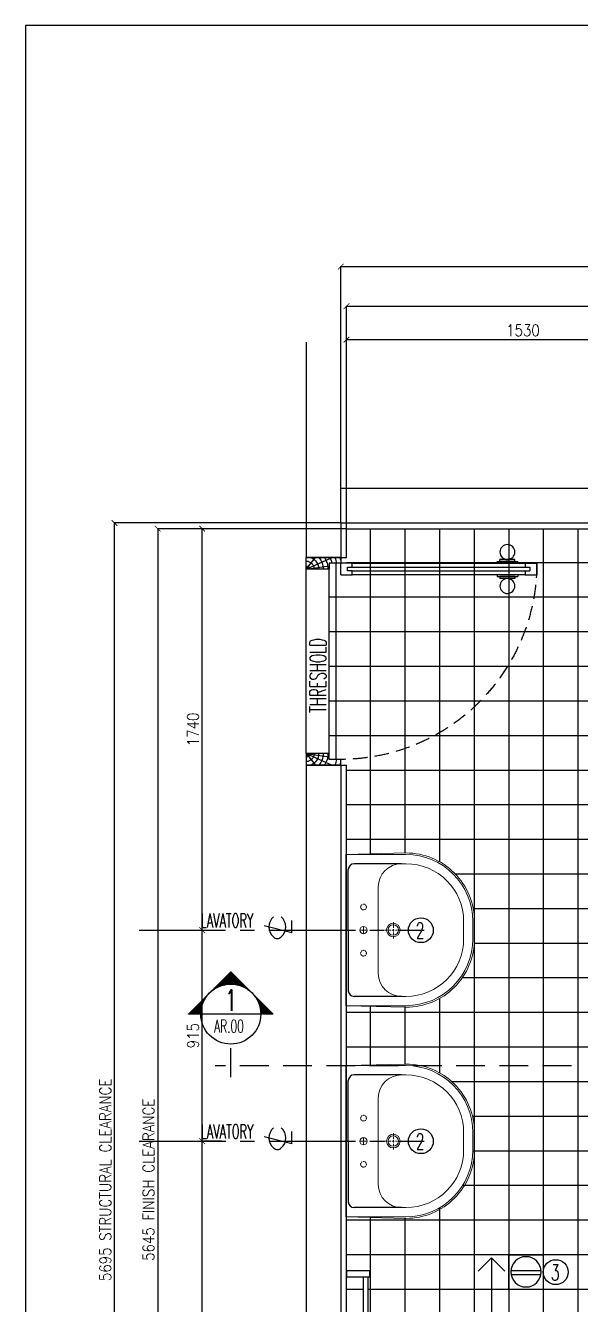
# Model space of a CAD drawing. Extents: x -139655 to -110778, y 166361 to 186286.
# Drawn here: x -139655 to -137250, y 180743 to 186286 of the extents above; entities that cross this region are included whole.
import ezdxf
from ezdxf.enums import TextEntityAlignment as Align

# ---------------------------------------------------------------- set-up
doc = ezdxf.new("R2010")
doc.units = 0
doc.header["$LTSCALE"] = 500
doc.header["$MEASUREMENT"] = 0
for name, pattern in [('CENTER2', [1.125, 0.75, -0.125, 0.125, -0.125]), ('DASHED', [0.75, 0.5, -0.25]), ('HIDDEN', [0.375, 0.25, -0.125])]:
    doc.linetypes.add(name, pattern=pattern)
doc.layers.get('0').update_dxf_attribs({"linetype": 'CONTINUOUS'})
doc.layers.get('DEFPOINTS').update_dxf_attribs({"linetype": 'CONTINUOUS'})
for name, color, linetype in [('A-TILES', 11, 'CONTINUOUS'), ('ARCDIMR', 4, 'CONTINUOUS'), ('AXIS', 11, 'CENTER2'), ('DIM-NEW', 4, 'CONTINUOUS'), ('Dimout', 4, 'CONTINUOUS'), ('DOOR', 2, 'CONTINUOUS'), ('DW', 7, 'CONTINUOUS'), ('ELE', 3, 'CONTINUOUS'), ('ELEV-MARK', 6, 'CONTINUOUS'), ('FIX', 2, 'CONTINUOUS'), ('Plaster', 7, 'CONTINUOUS'), ('Tile', 5, 'CONTINUOUS'), ('TITLE', 1, 'CONTINUOUS'), ('TXT', 2, 'CONTINUOUS'), ('WALL', 6, 'CONTINUOUS'), ('WallPartition', 2, 'CONTINUOUS')]:
    doc.layers.add(name, color=color, linetype=linetype)
doc.styles.add('DIM', font='simplex.shx', dxfattribs={"width": 0.85})
doc.styles.add('ROMANS', font='romans.shx', dxfattribs={"width": 0.6})
doc.dimstyles.new('DIM1-25', dxfattribs={"dimscale": 25, "dimtxt": 2, "dimasz": 1, "dimexe": 0.03, "dimexo": 0.03, "dimgap": 0.6, "dimtad": 1, "dimdec": 0, "dimdsep": 46, "dimtxsty": 'DIM', "dimblk1": 'ARCHTICK', "dimblk2": 'ARCHTICK', "dimsah": 1, "dimcen": 0.09, "dimdle": 0.03, "dimclrd": 256, "dimclrt": 2, "dimadec": 0, "dimazin": 0, "dimtfac": 1, "dimtdec": 0, "dimtix": 1, "dimtmove": 1, "dimatfit": 3, "dimldrblk": 'ARCHTICK', "dimfxl": 0, "dimtvp": 2, "dimtolj": 1, "dimtzin": 0, "dimarcsym": 0})

# ---------------------------------------------------------------- blocks, each defined once
blk = doc.blocks.new('A0-BOX')
at = {"layer": 'TITLE'}
for p, q in [((0, 79.7), (0, 0)), ((113.3, 79.7), (0, 79.7))]:
    blk.add_line(p, q, dxfattribs=at)
blk = doc.blocks.new('A$C6F351844')
for p, q in [((0, 0.1016), (0.0254, 0.1016)), ((0, 0), (0, 0.1016)), ((0.0254, 0.1016), (0.0254, 0)), ((0.5842, 0.0921), (0.0254, 0.0921)), ((0.5842, 0.073), (0.0254, 0.073)), ((0.5842, 0), (0.5842, 0.1016)), ((0.5842, 0.1016), (0.6096, 0.1016)), ((0.6096, 0.1016), (0.6096, 0)), ((0.0254, 0), (0, 0)), ((0.6096, 0), (0.5842, 0))]:
    blk.add_line(p, q)
blk = doc.blocks.new('_ARCHTICK')
at = {"color": 0, "linetype": 'ByBlock', "const_width": 0.15}
blk.add_lwpolyline([(-0.5, -0.5), (0.5, 0.5)], dxfattribs=at)
blk = doc.blocks.new('*D43')
at = {"layer": 'DEFPOINTS', "color": 0}
for p in [(-138263.8, 184105.5), (-139081.9, 178460.5), (-138263.8, 178460.5)]:
    blk.add_point(p, dxfattribs=at)
at = {"layer": 'Dimout', "color": 0, "lineweight": -2}
for p, q in [((-138264.5, 184105.5), (-139082.7, 184105.5)), ((-138264.5, 178460.5), (-139082.7, 178460.5))]:
    blk.add_line(p, q, dxfattribs=at)
at = {"layer": 'Dimout', "lineweight": -2}
blk.add_line((-139081.9, 184106.3), (-139081.9, 178459.8), dxfattribs=at)
at = {"layer": 'Dimout', "lineweight": -2, "xscale": 25, "yscale": 25, "zscale": 25}
for p, rotation in [((-139081.9, 184105.5), 90), ((-139081.9, 178460.5), 270)]:
    blk.add_blockref('_ARCHTICK', p, dxfattribs=dict(at, rotation=rotation))
at = {"layer": 'Dimout', "color": 2, "insert": (-139121.9, 181283), "char_height": 50, "attachment_point": 5, "rotation": 90, "style": 'DIM'}
blk.add_mtext('\\A1;5645 FINISH CLEARANCE', dxfattribs=at)
blk = doc.blocks.new('*D42')
at = {"layer": 'DEFPOINTS', "color": 0}
for p in [(-139269.2, 184130.5), (-138288.8, 184130.5), (-138288.8, 178435.5)]:
    blk.add_point(p, dxfattribs=at)
at = {"layer": 'Dimout', "color": 0, "lineweight": -2}
for p, q in [((-138289.5, 184130.5), (-139269.9, 184130.5)), ((-138289.5, 178435.5), (-139269.9, 178435.5))]:
    blk.add_line(p, q, dxfattribs=at)
at = {"layer": 'Dimout', "lineweight": -2}
blk.add_line((-139269.2, 178434.8), (-139269.2, 184131.3), dxfattribs=at)
at = {"layer": 'Dimout', "lineweight": -2, "xscale": 25, "yscale": 25, "zscale": 25}
for p, rotation in [((-139269.2, 184130.5), 90), ((-139269.2, 178435.5), 270)]:
    blk.add_blockref('_ARCHTICK', p, dxfattribs=dict(at, rotation=rotation))
at = {"layer": 'Dimout', "color": 2, "insert": (-139309.2, 181283), "char_height": 50, "attachment_point": 5, "rotation": 90, "style": 'DIM'}
blk.add_mtext('\\A1;5695 STRUCTURAL CLEARANCE', dxfattribs=at)
blk = doc.blocks.new('*D40')
at = {"layer": 'DEFPOINTS', "color": 0}
for p in [(-138889.2, 181450.5), (-138804.2, 181450.5), (-138263.8, 178460.5)]:
    blk.add_point(p, dxfattribs=at)
at = {"layer": 'Dimout', "color": 0, "lineweight": -2}
for p, q in [((-138804.9, 181450.5), (-138889.9, 181450.5)), ((-138264.5, 178460.5), (-138889.9, 178460.5))]:
    blk.add_line(p, q, dxfattribs=at)
at = {"layer": 'Dimout', "lineweight": -2}
blk.add_line((-138889.2, 178459.8), (-138889.2, 181451.3), dxfattribs=at)
at = {"layer": 'Dimout', "lineweight": -2, "xscale": 25, "yscale": 25, "zscale": 25}
for p, rotation in [((-138889.2, 181450.5), 90), ((-138889.2, 178460.5), 270)]:
    blk.add_blockref('_ARCHTICK', p, dxfattribs=dict(at, rotation=rotation))
at = {"layer": 'Dimout', "color": 2, "insert": (-138929.2, 179955.5), "char_height": 50, "attachment_point": 5, "rotation": 90, "style": 'DIM'}
blk.add_mtext('\\A1;2990', dxfattribs=at)
blk = doc.blocks.new('*D114')
at = {"layer": 'DEFPOINTS', "color": 0}
for p in [(-138889.2, 184105.5), (-138263.8, 184105.5), (-138953.8, 182365.1)]:
    blk.add_point(p, dxfattribs=at)
at = {"layer": 'Dimout', "color": 0, "lineweight": -2}
for p, q in [((-138264.5, 184105.5), (-138889.9, 184105.5)), ((-138953.1, 182365.1), (-138888.4, 182365.1))]:
    blk.add_line(p, q, dxfattribs=at)
at = {"layer": 'Dimout', "lineweight": -2}
blk.add_line((-138889.2, 182364.3), (-138889.2, 184106.3), dxfattribs=at)
at = {"layer": 'Dimout', "lineweight": -2, "xscale": 25, "yscale": 25, "zscale": 25}
for p, rotation in [((-138889.2, 184105.5), 90), ((-138889.2, 182365.1), 270)]:
    blk.add_blockref('_ARCHTICK', p, dxfattribs=dict(at, rotation=rotation))
at = {"layer": 'Dimout', "color": 2, "insert": (-138929.2, 183235.3), "char_height": 50, "attachment_point": 5, "rotation": 90, "style": 'DIM'}
blk.add_mtext('\\A1;1740', dxfattribs=at)
blk = doc.blocks.new('LAV-003')
at = {"layer": 'FIX', "linetype": 'Continuous', "lineweight": 20}
for p, q in [((-327.5, -285), (-327.5, -25)), ((327.5, -285), (327.5, -25)), ((0, -165), (-187.5, -165)), ((0, -165), (187.5, -165)), ((-287.5, -285), (-287.5, -265)), ((287.5, -285), (287.5, -265)), ((0, -535), (-37.5, -535)), ((0, -535), (37.5, -535)), ((0, -575), (-37.5, -575)), ((0, -575), (37.5, -575))]:
    blk.add_line(p, q, dxfattribs=at)
at = {"layer": 'FIX', "linetype": 'ByBlock'}
blk.add_line((-327.5, -25), (327.5, -25), dxfattribs=at)
at = {"layer": 'FIX', "linetype": 'ByBlock', "ltscale": 0.3}
for p, q in [((0, -35), (-262.5, -35)), ((0, -35), (262.5, -35)), ((-287.5, -265), (-287.5, -60)), ((287.5, -265), (287.5, -60))]:
    blk.add_line(p, q, dxfattribs=at)
at = {"layer": 'FIX', "lineweight": 20}
for p, q in [((-15.6, -100.9), (15.5, -100.9)), ((0, -85.4), (0, -116.5))]:
    blk.add_line(p, q, dxfattribs=at)
at = {"layer": 'FIX', "linetype": 'DASHED', "lineweight": 20, "ltscale": 0.04}
for p, q in [((0, -193.9), (0, -266.1)), ((-35.7, -230.5), (36.6, -230.5))]:
    blk.add_line(p, q, dxfattribs=at)
at = {"layer": 'FIX', "linetype": 'Continuous', "lineweight": 20}
blk.add_lwpolyline([(294.8, -25), (0, -25), (-327.5, -25), (-334.5, -285, 0.414214), (-37.5, -582), (0, -582), (37.5, -582, 0.414214), (334.5, -285), (327.5, -25), (0, -25)], format="xyb", dxfattribs=at)
at = {"layer": 'FIX', "linetype": 'HIDDEN', "lineweight": 20, "ltscale": 0.05}
for centre in [(-100, -100.9), (100, -100.9)]:
    blk.add_circle(centre, 12.4, dxfattribs=at)
at = {"layer": 'FIX', "lineweight": 20}
for centre, radius in [((0, -100.9), 15.5), ((0.5, -230), 29.5), ((0.5, -230), 22.5)]:
    blk.add_circle(centre, radius, dxfattribs=at)
at = {"layer": 'FIX', "linetype": 'ByBlock', "ltscale": 0.3}
for centre, start, end in [((-262.5, -60), 90, 180), ((262.5, -60), 0, 90)]:
    blk.add_arc(centre, 25, start, end, dxfattribs=at)
at = {"layer": 'FIX', "linetype": 'Continuous', "lineweight": 20}
for centre, radius, start, end in [((-187.5, -265), 100, 90, 180), ((187.5, -265), 100, 0, 90), ((-37.5, -285), 290, 180, 270), ((-37.5, -285), 250, 180, 270), ((37.5, -285), 250, 270, 0), ((37.5, -285), 290, 270, 0)]:
    blk.add_arc(centre, radius, start, end, dxfattribs=at)
blk = doc.blocks.new('*X20')
at = {"color": 0}
for p, q in [((14608, 7877), (14819, 8088)), ((14625, 7890), (14821, 8086)), ((14637, 7899), (14823, 8084)), ((14647, 7905), (14825, 8082)), ((14656, 7910), (14826, 8081)), ((14664, 7915), (14828, 8079)), ((14671, 7919), (14830, 8077)), ((14678, 7922), (14832, 8075)), ((14685, 7925), (14833, 8073)), ((14691, 7928), (14835, 8072)), ((14697, 7930), (14837, 8070)), ((14703, 7933), (14839, 8068)), ((14709, 7935), (14841, 8066)), ((14714, 7937), (14842, 8065)), ((14719, 7938), (14844, 8063)), ((14725, 7940), (14846, 8061)), ((14730, 7941), (14848, 8059)), ((14734, 7943), (14849, 8058)), ((14739, 7944), (14851, 8056)), ((14744, 7945), (14853, 8054)), ((14749, 7946), (14855, 8052)), ((14753, 7947), (14856, 8051)), ((14757, 7948), (14858, 8049)), ((14762, 7949), (14860, 8047)), ((14766, 7950), (14862, 8045)), ((14770, 7950), (14863, 8043)), ((14774, 7951), (14865, 8042)), ((14778, 7951), (14867, 8040)), ((14782, 7952), (14869, 8038)), ((14786, 7952), (14871, 8036)), ((14790, 7953), (14872, 8035)), ((14794, 7953), (14874, 8033)), ((14798, 7953), (14876, 8031)), ((14802, 7953), (14878, 8029)), ((14805, 7954), (14879, 8028)), ((14809, 7954), (14881, 8026)), ((14813, 7954), (14883, 8024)), ((14816, 7954), (14885, 8022)), ((14820, 7954), (14886, 8020)), ((14823, 7954), (14888, 8019)), ((14827, 7954), (14890, 8017)), ((14830, 7954), (14892, 8015)), ((14834, 7953), (14894, 8013)), ((14837, 7953), (14895, 8012)), ((14840, 7953), (14897, 8010)), ((14844, 7953), (14899, 8008)), ((14847, 7953), (14901, 8006)), ((14850, 7952), (14902, 8005)), ((14853, 7952), (14904, 8003)), ((14856, 7952), (14906, 8001)), ((14860, 7951), (14908, 7999)), ((14863, 7951), (14909, 7997)), ((14866, 7950), (14911, 7996)), ((14869, 7950), (14913, 7994)), ((14872, 7949), (14915, 7992)), ((14875, 7949), (14917, 7990)), ((14878, 7948), (14918, 7989)), ((14881, 7948), (14920, 7987)), ((14884, 7947), (14922, 7985)), ((14887, 7947), (14924, 7983)), ((14890, 7946), (14925, 7982)), ((14893, 7945), (14927, 7980)), ((14895, 7945), (14929, 7978)), ((14898, 7944), (14931, 7976)), ((14901, 7943), (14932, 7974)), ((14904, 7942), (14934, 7973)), ((14907, 7942), (14936, 7971)), ((14909, 7941), (14938, 7969)), ((14912, 7940), (14939, 7967)), ((14915, 7939), (14941, 7966)), ((14917, 7938), (14943, 7964)), ((14920, 7937), (14945, 7962)), ((14923, 7937), (14947, 7960)), ((14925, 7936), (14948, 7959)), ((14928, 7935), (14950, 7957)), ((14931, 7934), (14952, 7955)), ((14933, 7933), (14954, 7953)), ((14936, 7932), (14955, 7952)), ((14938, 7931), (14957, 7950)), ((14941, 7930), (14959, 7948)), ((14943, 7929), (14961, 7946)), ((14946, 7928), (14962, 7944)), ((14948, 7927), (14964, 7943)), ((14951, 7926), (14966, 7941)), ((14953, 7925), (14968, 7939)), ((14956, 7923), (14970, 7937)), ((14958, 7922), (14971, 7936)), ((14960, 7921), (14973, 7934)), ((14963, 7920), (14975, 7932)), ((14965, 7919), (14977, 7930)), ((14967, 7918), (14978, 7929)), ((14970, 7916), (14980, 7927)), ((14972, 7915), (14982, 7925)), ((14974, 7914), (14984, 7923)), ((14977, 7913), (14985, 7921)), ((14979, 7911), (14987, 7920)), ((14981, 7910), (14989, 7918)), ((14983, 7909), (14991, 7916)), ((14986, 7908), (14993, 7914)), ((14988, 7906), (14994, 7913)), ((14990, 7905), (14996, 7911)), ((14992, 7903), (14998, 7909)), ((14994, 7902), (15000, 7907)), ((14997, 7901), (15001, 7906)), ((14999, 7899), (15003, 7904)), ((15001, 7898), (15005, 7902)), ((15003, 7896), (15007, 7900)), ((14360, 7629), (14571, 7839)), ((14364, 7629), (14557, 7822)), ((14368, 7629), (14549, 7810)), ((14371, 7629), (14542, 7800)), ((14375, 7629), (14537, 7791)), ((14378, 7629), (14533, 7783)), ((14382, 7629), (14529, 7776)), ((14385, 7629), (14525, 7769)), ((14389, 7629), (14522, 7762)), ((15005, 7895), (15008, 7898)), ((15007, 7894), (15010, 7897)), ((15009, 7892), (15012, 7895)), ((15011, 7891), (15014, 7893)), ((15013, 7889), (15016, 7891)), ((15015, 7888), (15017, 7890)), ((15017, 7886), (15019, 7888)), ((15019, 7884), (15021, 7886)), ((15021, 7883), (15023, 7884)), ((15023, 7881), (15024, 7883)), ((15025, 7880), (15026, 7881)), ((15027, 7878), (15028, 7879)), ((15029, 7877), (15030, 7877)), ((15031, 7875), (15031, 7875)), ((15033, 7873), (15033, 7874)), ((15035, 7872), (15035, 7872)), ((15036, 7870), (15037, 7870)), ((15038, 7868), (15038, 7868)), ((15040, 7867), (15040, 7867)), ((15042, 7865), (15042, 7865)), ((15044, 7863), (15044, 7863)), ((15046, 7861), (15046, 7861)), ((15047, 7860), (15047, 7860)), ((15051, 7856), (15051, 7856)), ((15053, 7854), (15053, 7854)), ((15054, 7852), (15054, 7853)), ((15056, 7851), (15056, 7851)), ((15058, 7849), (15058, 7849)), ((15059, 7847), (15060, 7847)), ((15061, 7845), (15061, 7845)), ((15063, 7843), (15063, 7844)), ((15064, 7841), (15065, 7842)), ((15066, 7839), (15067, 7840)), ((15068, 7837), (15069, 7838)), ((15069, 7836), (15070, 7837)), ((15071, 7834), (15072, 7835)), ((15072, 7832), (15074, 7833)), ((15074, 7830), (15076, 7831)), ((15076, 7828), (15077, 7830)), ((15077, 7826), (15079, 7828)), ((15079, 7824), (15081, 7826)), ((15080, 7822), (15083, 7824)), ((15082, 7820), (15084, 7822)), ((15083, 7818), (15086, 7821)), ((15085, 7815), (15088, 7819)), ((15086, 7813), (15090, 7817)), ((15087, 7811), (15092, 7815)), ((15089, 7809), (15093, 7814)), ((15090, 7807), (15095, 7812)), ((15092, 7805), (15097, 7810)), ((15093, 7803), (15099, 7808)), ((15094, 7801), (15100, 7807)), ((15096, 7798), (15102, 7805)), ((15097, 7796), (15104, 7803)), ((15098, 7794), (15106, 7801)), ((15100, 7792), (15107, 7799)), ((15101, 7790), (15109, 7798)), ((15102, 7787), (15111, 7796)), ((15104, 7785), (15113, 7794)), ((15105, 7783), (15115, 7792)), ((15106, 7780), (15116, 7791)), ((15107, 7778), (15118, 7789)), ((15108, 7776), (15120, 7787)), ((15110, 7773), (15122, 7785)), ((15111, 7771), (15123, 7784)), ((15112, 7769), (15125, 7782)), ((15113, 7766), (15127, 7780)), ((15114, 7764), (15129, 7778)), ((15115, 7761), (15130, 7777)), ((15116, 7759), (15132, 7775)), ((15117, 7756), (15134, 7773)), ((15118, 7754), (15136, 7771)), ((15119, 7751), (15137, 7769)), ((15121, 7749), (15139, 7768)), ((15122, 7746), (15141, 7766)), ((15122, 7744), (15143, 7764)), ((15123, 7741), (15145, 7762)), ((15124, 7739), (15146, 7761)), ((14392, 7629), (14519, 7756)), ((14396, 7629), (14517, 7750)), ((14399, 7629), (14515, 7744)), ((14403, 7629), (14513, 7739)), ((14406, 7629), (14511, 7733)), ((14410, 7629), (14509, 7728)), ((14413, 7629), (14507, 7723)), ((14417, 7629), (14506, 7718)), ((14421, 7629), (14505, 7713)), ((14424, 7629), (14503, 7708)), ((14428, 7629), (14502, 7703)), ((14431, 7629), (14501, 7699)), ((14435, 7629), (14500, 7694)), ((14438, 7629), (14499, 7690)), ((14442, 7629), (14499, 7686)), ((14445, 7629), (14498, 7681)), ((14449, 7629), (14497, 7677)), ((14452, 7629), (14497, 7673)), ((14456, 7629), (14496, 7669)), ((14459, 7629), (14496, 7665)), ((14463, 7629), (14495, 7661)), ((14466, 7629), (14495, 7657)), ((14470, 7629), (14494, 7653)), ((14474, 7629), (14494, 7649)), ((14477, 7629), (14494, 7646)), ((14481, 7629), (14494, 7642)), ((14484, 7629), (14494, 7638)), ((14488, 7629), (14494, 7635)), ((14491, 7629), (14494, 7631)), ((15125, 7736), (15148, 7759)), ((15126, 7733), (15150, 7757)), ((15127, 7731), (15152, 7755)), ((15128, 7728), (15153, 7754)), ((15129, 7725), (15155, 7752)), ((15130, 7723), (15157, 7750)), ((15130, 7720), (15159, 7748)), ((15131, 7717), (15160, 7746)), ((15132, 7714), (15162, 7745)), ((15133, 7712), (15164, 7743)), ((15133, 7709), (15166, 7741)), ((15134, 7706), (15168, 7739)), ((15135, 7703), (15169, 7738)), ((15136, 7700), (15171, 7736)), ((15136, 7697), (15173, 7734)), ((15137, 7695), (15175, 7732)), ((15137, 7692), (15176, 7731)), ((15138, 7689), (15178, 7729)), ((15139, 7686), (15180, 7727)), ((15139, 7683), (15182, 7725)), ((15140, 7680), (15183, 7723)), ((15140, 7676), (15185, 7722)), ((15140, 7673), (15187, 7720)), ((15141, 7670), (15189, 7718)), ((15141, 7667), (15191, 7716)), ((15142, 7664), (15192, 7715)), ((15142, 7661), (15194, 7713)), ((15142, 7658), (15196, 7711)), ((15143, 7654), (15198, 7709)), ((15143, 7651), (15199, 7708)), ((15143, 7648), (15201, 7706)), ((15143, 7644), (15203, 7704)), ((15143, 7641), (15205, 7702)), ((15143, 7637), (15206, 7700)), ((15143, 7634), (15208, 7699)), ((15144, 7631), (15210, 7697)), ((15145, 7629), (15212, 7695)), ((15149, 7629), (15214, 7693)), ((15152, 7629), (15215, 7692)), ((15156, 7629), (15217, 7690)), ((15159, 7629), (15219, 7688)), ((15163, 7629), (15221, 7686)), ((15167, 7629), (15222, 7685)), ((15170, 7629), (15224, 7683)), ((15174, 7629), (15226, 7681)), ((15177, 7629), (15228, 7679)), ((15181, 7629), (15229, 7678)), ((15184, 7629), (15231, 7676)), ((15188, 7629), (15233, 7674)), ((15191, 7629), (15235, 7672)), ((15195, 7629), (15236, 7670)), ((15198, 7629), (15238, 7669)), ((15202, 7629), (15240, 7667)), ((15205, 7629), (15242, 7665)), ((15209, 7629), (15244, 7663)), ((15212, 7629), (15245, 7662)), ((15216, 7629), (15247, 7660)), ((15220, 7629), (15249, 7658)), ((15223, 7629), (15251, 7656)), ((15227, 7629), (15252, 7655)), ((15230, 7629), (15254, 7653)), ((15234, 7629), (15256, 7651)), ((15237, 7629), (15258, 7649)), ((15241, 7629), (15259, 7647)), ((15244, 7629), (15261, 7646)), ((15248, 7629), (15263, 7644)), ((15251, 7629), (15265, 7642)), ((15255, 7629), (15267, 7640)), ((15258, 7629), (15268, 7639)), ((15262, 7629), (15270, 7637)), ((15266, 7629), (15272, 7635)), ((15269, 7629), (15274, 7633)), ((15273, 7629), (15275, 7632)), ((15276, 7629), (15277, 7630))]:
    blk.add_line(p, q, dxfattribs=at)
blk = doc.blocks.new('SCNTR', base_point=(3632.66, 549.66))
for q in [(3633.89, 554.57), (3636.1, 543.44)]:
    blk.add_line((3631.12, 543.44), q)
for centre, radius, start, end in [((3633.47, 547.5), 5.23, 39.4883, 140.5117), ((3630.8, 549.38), 1.99, 133.3084, 182.4789), ((3630.8, 549.21), 1.99, 177.5211, 226.6916), ((3633.47, 551.09), 5.23, 219.4883, 320.5117)]:
    blk.add_arc(centre, radius, start, end)
blk = doc.blocks.new('*D115')
at = {"layer": 'DEFPOINTS', "color": 0}
for p in [(-138953.8, 182365.1), (-138889.2, 182365.1), (-138804.2, 181450.5)]:
    blk.add_point(p, dxfattribs=at)
at = {"layer": 'Dimout', "color": 0, "lineweight": -2}
for p, q in [((-138953.1, 182365.1), (-138888.4, 182365.1)), ((-138804.9, 181450.5), (-138889.9, 181450.5))]:
    blk.add_line(p, q, dxfattribs=at)
at = {"layer": 'Dimout', "lineweight": -2}
blk.add_line((-138889.2, 181449.8), (-138889.2, 182365.8), dxfattribs=at)
at = {"layer": 'Dimout', "lineweight": -2, "xscale": 25, "yscale": 25, "zscale": 25}
for p, rotation in [((-138889.2, 182365.1), 90), ((-138889.2, 181450.5), 270)]:
    blk.add_blockref('_ARCHTICK', p, dxfattribs=dict(at, rotation=rotation))
at = {"layer": 'Dimout', "color": 2, "insert": (-138929.2, 181907.8), "char_height": 50, "attachment_point": 5, "rotation": 90, "style": 'DIM'}
blk.add_mtext('\\A1;915', dxfattribs=at)
blk = doc.blocks.new('A$C67076F16')
at = {"layer": 'DIM-NEW'}
for p, q in [((0.0127, 0.0913), (0.1876, 0.0913)), ((0.0138, 0.1136), (0.1863, 0.1136))]:
    blk.add_line(p, q, dxfattribs=at)
at = {"layer": 'DW'}
blk.add_lwpolyline([(0, 0.2), (0, 0), (0.2, 0), (0.2, 0.2)], close=True, dxfattribs=at)
at = {"layer": 'FIX', "color": 2}
blk.add_circle((0.1, 0.0983), 0.0876, dxfattribs=at)
blk = doc.blocks.new('DOOR90')
at = {"layer": 'DOOR', "color": 0, "linetype": 'ByBlock'}
for p, q in [((-150, 0), (-150, -25)), ((-150, 0), (0, 0)), ((0, -50), (0, 0)), ((-1000, -25), (-1000, -75)), ((-1000, -75), (-1000, -25)), ((-950, -25), (-1000, -25)), ((-970, -42), (-970, -58)), ((-950, -42), (-970, -42)), ((-950, -25), (-950, -42)), ((-917.6, -25), (-917.6, -17.8)), ((-827.6, -17.8), (-917.6, -17.8)), ((-905, -17.8), (-905, -8.8)), ((-905, -8.8), (-840.2, -8.8)), ((-905, -17.8), (-840.2, -17.8)), ((-840.2, -17.8), (-840.2, -8.8)), ((-827.6, -25), (-827.6, -17.8)), ((-200, -42), (-200, -25)), ((-200, -25), (-150, -25)), ((-180, -42), (-200, -42)), ((-180, -58), (-180, -42)), ((-150, -75), (-150, -25)), ((-150, -25), (-100, -25)), ((-100, -25), (-100, -50)), ((-100, -50), (0, -50)), ((-950, -75), (-1000, -75)), ((-950, -58), (-970, -58)), ((-950, -58), (-950, -75)), ((-917.6, -75), (-917.6, -82.2)), ((-827.6, -82.2), (-917.6, -82.2)), ((-905, -82.2), (-905, -91.2)), ((-905, -82.2), (-840.2, -82.2)), ((-905, -91.2), (-840.2, -91.2)), ((-840.2, -82.2), (-840.2, -91.2)), ((-827.6, -75), (-827.6, -82.2)), ((-200, -75), (-200, -58)), ((-200, -58), (-180, -58)), ((-150, -75), (-200, -75)), ((-150, -900), (-150, -875)), ((-150, -875), (-100, -875)), ((-100, -850), (0, -850)), ((-100, -875), (-100, -850)), ((0, -850), (0, -900)), ((0, -900), (-150, -900)), ((-150, -900), (0, -900))]:
    blk.add_line(p, q, dxfattribs=at)
at = {"layer": 'DOOR', "color": 9, "linetype": 'ByBlock'}
for p, q in [((0, -50), (-113.7, 0)), ((0, -50), (-40.1, 0)), ((0, -50), (-100, -36.6)), ((0, -850), (-113.7, -900)), ((0, -850), (-100, -863.4)), ((0, -850), (-40.1, -900))]:
    blk.add_line(p, q, dxfattribs=at)
at = {"layer": 'DOOR', "linetype": 'ByBlock'}
for p, q in [((-200, -25), (-950, -25)), ((-200, -42), (-950, -42)), ((-200, -58), (-950, -58)), ((-950, -75), (-200, -75))]:
    blk.add_line(p, q, dxfattribs=at)
at = {"layer": 'DOOR', "color": 0, "linetype": 'ByBlock'}
for centre in [(-872.6, 23.5), (-872.6, -123.5)]:
    blk.add_circle(centre, 32.4, dxfattribs=at)
at = {"layer": 'DOOR', "color": 9, "linetype": 'ByBlock'}
for centre, radius, start, end in [((0, -50), 154.4, 161.1053, 166.2858), ((0, -50), 134.4, 158.1598, 169.28), ((0, -50), 94.4, 148.0182, 180), ((0, -50), 74.4, 137.7764, 180), ((0, -50), 114.4, 154.0838, 167.3774), ((0, -50), 54.4, 113.2074, 180), ((0, -50), 34.4, 90, 180), ((0, -50), 14.4, 90, 180), ((0, -850), 154.4, 193.7142, 198.8947), ((0, -850), 134.4, 190.72, 201.8402), ((0, -850), 94.4, 180, 211.9818), ((0, -850), 74.4, 180, 222.2236), ((0, -850), 54.4, 180, 246.7926), ((0, -850), 34.4, 180, 270), ((0, -850), 14.4, 180, 270)]:
    blk.add_arc(centre, radius, start, end, dxfattribs=at)
at = {"layer": 'DOOR', "linetype": 'HIDDEN', "ltscale": 0.5}
blk.add_arc((-150, -25), 850, 180, 270, dxfattribs=at)
blk = doc.blocks.new('*D113')
at = {"layer": 'DEFPOINTS', "color": 0}
for p in [(-133963.8, 185069.8), (-138263.8, 184105.5), (-133963.8, 184105.5)]:
    blk.add_point(p, dxfattribs=at)
at = {"layer": 'Dimout', "lineweight": -2}
blk.add_line((-138264.5, 185069.8), (-133963, 185069.8), dxfattribs=at)
at = {"layer": 'Dimout', "color": 0, "lineweight": -2}
for p, q in [((-138263.8, 184106.3), (-138263.8, 185070.5)), ((-133963.8, 184106.3), (-133963.8, 185070.5))]:
    blk.add_line(p, q, dxfattribs=at)
at = {"layer": 'Dimout', "lineweight": -2, "xscale": 25, "yscale": 25, "zscale": 25, "rotation": 180}
blk.add_blockref('_ARCHTICK', (-138263.8, 185069.8), dxfattribs=at)
at = {"layer": 'Dimout', "lineweight": -2, "xscale": 25, "yscale": 25, "zscale": 25}
blk.add_blockref('_ARCHTICK', (-133963.8, 185069.8), dxfattribs=at)
at = {"layer": 'Dimout', "color": 2, "insert": (-136113.8, 185109.8), "char_height": 50, "attachment_point": 5, "style": 'DIM'}
blk.add_mtext('\\A1;4300 FINISH CLEARANCE', dxfattribs=at)
blk = doc.blocks.new('*D112')
at = {"layer": 'DEFPOINTS', "color": 0}
for p in [(-133938.8, 185241.6), (-138288.8, 184130.5), (-133938.8, 184130.5)]:
    blk.add_point(p, dxfattribs=at)
at = {"layer": 'Dimout', "lineweight": -2}
blk.add_line((-138289.5, 185241.6), (-133938, 185241.6), dxfattribs=at)
at = {"layer": 'Dimout', "color": 0, "lineweight": -2}
for p, q in [((-138288.8, 184131.3), (-138288.8, 185242.3)), ((-133938.8, 184131.3), (-133938.8, 185242.3))]:
    blk.add_line(p, q, dxfattribs=at)
at = {"layer": 'Dimout', "lineweight": -2, "xscale": 25, "yscale": 25, "zscale": 25, "rotation": 180}
blk.add_blockref('_ARCHTICK', (-138288.8, 185241.6), dxfattribs=at)
at = {"layer": 'Dimout', "lineweight": -2, "xscale": 25, "yscale": 25, "zscale": 25}
blk.add_blockref('_ARCHTICK', (-133938.8, 185241.6), dxfattribs=at)
at = {"layer": 'Dimout', "color": 2, "insert": (-136113.8, 185281.6), "char_height": 50, "attachment_point": 5, "style": 'DIM'}
blk.add_mtext('\\A1;4350 STRUCTURAL CLEARANCE', dxfattribs=at)
blk = doc.blocks.new('*D116')
at = {"layer": 'DEFPOINTS', "color": 0}
for p in [(-136733.5, 184925), (-136733.5, 184635), (-138263.8, 184105.5)]:
    blk.add_point(p, dxfattribs=at)
at = {"layer": 'Dimout', "lineweight": -2}
blk.add_line((-138264.5, 184925), (-136732.8, 184925), dxfattribs=at)
at = {"layer": 'Dimout', "color": 0, "lineweight": -2}
for p, q in [((-138263.8, 184106.3), (-138263.8, 184925.8)), ((-136733.5, 184635.7), (-136733.5, 184925.8))]:
    blk.add_line(p, q, dxfattribs=at)
at = {"layer": 'Dimout', "lineweight": -2, "xscale": 25, "yscale": 25, "zscale": 25, "rotation": 180}
blk.add_blockref('_ARCHTICK', (-138263.8, 184925), dxfattribs=at)
at = {"layer": 'Dimout', "lineweight": -2, "xscale": 25, "yscale": 25, "zscale": 25}
blk.add_blockref('_ARCHTICK', (-136733.5, 184925), dxfattribs=at)
at = {"layer": 'Dimout', "color": 2, "insert": (-137498.7, 184965), "char_height": 50, "attachment_point": 5, "style": 'DIM'}
blk.add_mtext('\\A1;1530', dxfattribs=at)

msp = doc.modelspace()

# ---------------------------------------------------------------- linework, layer by layer
at = {"layer": 'AXIS'}
for p, q in [((-139162.6, 182365.1), (-137926.9, 182365.1)), ((-139162.1, 181450.5), (-137926.4, 181450.5))]:
    msp.add_line(p, q, dxfattribs=at)
at = {"layer": 'ELE'}
for p, q in [((-138438.8, 183130.5), (-138438.8, 183930.5)), ((-138338.8, 183130.5), (-138338.8, 183930.5)), ((-137635.5, 180944.5), (-137635.5, 180031.5))]:
    msp.add_line(p, q, dxfattribs=at)
at = {"layer": 'ELEV-MARK', "color": 6}
for p, q in [((-138949, 182001.4), (-138765.2, 182185.3)), ((-138581.3, 182001.4), (-138765.2, 182185.3)), ((-138895.2, 182001.4), (-138949, 182001.4)), ((-138635.2, 182001.4), (-138895.2, 182001.4))]:
    msp.add_line(p, q, dxfattribs=at)
at = {"layer": 'ELEV-MARK', "color": 6, "linetype": 'HIDDEN'}
for p, q in [((-138765.2, 181728.1), (-138765.2, 181871.4)), ((-137288.4, 181776.9), (-138833.6, 181776.9))]:
    msp.add_line(p, q, dxfattribs=at)
at = {"layer": 'ELEV-MARK', "color": 6}
msp.add_circle((-138765.2, 182001.4), 130, dxfattribs=at)
at = {"layer": 'FIX', "linetype": 'ByBlock'}
msp.add_line((-138265.8, 182038), (-138265.8, 182693), dxfattribs=at)
at = {"layer": 'FIX', "color": 2}
for centre in [(-137941.4, 182365.1), (-137941.4, 181450.5), (-137356.5, 180883)]:
    msp.add_circle(centre, 54, dxfattribs=at)
at = {"layer": 'Plaster'}
for p, q in [((-138288.8, 183980.5), (-138263.8, 183980.5)), ((-138288.8, 183080.5), (-138263.8, 183080.5))]:
    msp.add_line(p, q, dxfattribs=at)
for points in [[(-138263.8, 183980.5), (-138263.8, 184105.5), (-135863.8, 184105.5), (-135863.8, 184018)], [(-138138.8, 178460.5), (-138263.8, 178460.5), (-138263.8, 183080.5)]]:
    msp.add_lwpolyline(points, dxfattribs=at)
at = {"layer": 'Tile'}
for p, q in [((-138160.5, 184105.5), (-138160.5, 182695.9)), ((-138010.5, 184105.5), (-138010.5, 182699.9)), ((-137860.5, 184105.5), (-137860.5, 182662.1)), ((-137710.5, 184105.5), (-137710.5, 178435.5)), ((-137560.5, 184105.5), (-137560.5, 178435.5)), ((-137410.5, 184105.5), (-137410.5, 178435.5)), ((-137260.5, 184105.5), (-137260.5, 178435.5)), ((-138310.5, 183955.5), (-138310.5, 183105.5)), ((-135148.6, 183958), (-138263.8, 183958)), ((-134452.6, 183808), (-138338.8, 183808)), ((-134598.4, 183658), (-138338.8, 183658)), ((-134571.8, 183508), (-138338.8, 183508)), ((-133963.8, 183358), (-138338.8, 183358)), ((-135863.8, 183208), (-138338.8, 183208)), ((-135863.8, 183058), (-138263.8, 183058)), ((-135863.8, 182908), (-138263.8, 182908)), ((-135138, 182758), (-138263.8, 182758)), ((-134568.4, 182608), (-137790.9, 182608)), ((-134601.4, 182458), (-137713.9, 182458)), ((-134471.9, 182308), (-137709.5, 182308)), ((-133963.8, 182158), (-137762.3, 182158)), ((-137860.5, 182069), (-137860.5, 181747.1)), ((-135863.8, 182008), (-138263.8, 182008)), ((-138160.5, 182035.2), (-138160.5, 181780.9)), ((-138010.5, 182031.2), (-138010.5, 181784.9)), ((-135863.8, 181858), (-138263.8, 181858)), ((-134763.8, 181708), (-137806.3, 181708)), ((-134763.8, 181558), (-137717.2, 181558)), ((-134763.8, 181408), (-137715.8, 181408)), ((-134763.8, 181258), (-137760.7, 181258)), ((-137860.5, 181162), (-137860.5, 178435.5)), ((-134750.7, 181108), (-138263.8, 181108)), ((-138160.5, 181120.2), (-138160.5, 178460.5)), ((-138010.5, 181116.2), (-138010.5, 178435.5)), ((-135618.6, 180958), (-138263.8, 180958)), ((-138190.8, 180808), (-138263.8, 180808)), ((-136213.8, 180808), (-138171.7, 180808))]:
    msp.add_line(p, q, dxfattribs=at)
at = {"layer": 'WALL'}
for p, q in [((-138438.8, 184913.7), (-138438.8, 183980.5)), ((-138288.8, 184280.5), (-128963.8, 184280.5)), ((-138288.8, 184130.5), (-138288.8, 183980.5)), ((-138288.8, 184130.5), (-135838.8, 184130.5)), ((-138438.8, 183980.5), (-138288.8, 183980.5)), ((-138438.8, 183080.5), (-138438.8, 178285.5)), ((-138438.8, 183080.5), (-138288.8, 183080.5)), ((-138288.8, 183080.5), (-138288.8, 178435.5))]:
    msp.add_line(p, q, dxfattribs=at)
at = {"layer": 'WALL', "linetype": 'ByBlock'}
msp.add_line((-138288.8, 184280.5), (-138288.8, 184913.7), dxfattribs=at)
at = {"layer": 'WallPartition', "color": 6}
msp.add_lwpolyline([(-137577.5, 180886.5), (-137635.5, 180944.5), (-137693.5, 180886.5)], dxfattribs=at)

# ---------------------------------------------------------------- block references
at = {"xscale": 250, "yscale": 250, "zscale": 250}
msp.add_blockref('A0-BOX', (-139654.8, 166361.3), dxfattribs=at)
at = {"layer": 'A-TILES', "linetype": 'ByBlock', "ltscale": 0.3, "rotation": 90}
for p in [(-138290.8, 182365.5), (-138290.8, 181450.5)]:
    msp.add_blockref('LAV-003', p, dxfattribs=at)
at = {"layer": 'ARCDIMR', "xscale": 10.75199999992037, "yscale": 10.75199999992037, "zscale": 10.752, "rotation": 90}
for p in [(-138567.6, 182370.5), (-138567.1, 181456)]:
    msp.add_blockref('SCNTR', p, dxfattribs=at)
at = {"layer": 'Dimout', "xscale": -750, "yscale": 750, "zscale": 750, "rotation": 180}
msp.add_blockref('A$C67076F16', (-137560.5, 180958), dxfattribs=at)
at = {"layer": 'DOOR', "color": 0, "linetype": 'ByBlock', "xscale": -1}
msp.add_blockref('DOOR90', (-138438.8, 183980.5), dxfattribs=at)
at = {"layer": 'ELEV-MARK', "color": 11, "xscale": -0.4000000000232831, "yscale": 0.4000000000232831, "zscale": 0.4}
msp.add_blockref('*X20', (-132837.7, 178950), dxfattribs=at)
at = {"layer": 'FIX', "xscale": -1000, "yscale": 1000, "zscale": 1000, "rotation": 269.99999999989}
msp.add_blockref('A$C6F351844', (-138263.8, 180278.8), dxfattribs=at)

# ---------------------------------------------------------------- texts
at = {"layer": 'ELEV-MARK', "color": 6, "style": 'ROMANS', "width": 0.6}
msp.add_attdef('1', text='1', height=90, dxfattribs=at).set_placement((-138764.2, 182061.2), align=Align.MIDDLE)
at = {"layer": 'ELEV-MARK', "color": 2, "style": 'ROMANS', "width": 0.6}
msp.add_attdef('AR.00', text='S-00', height=56, dxfattribs=at).set_placement((-138773.4, 181949.2), align=Align.MIDDLE)
at = {"layer": 'TXT', "style": 'ROMANS', "width": 0.6}
msp.add_text('THRESHOLD', height=70, rotation=90, dxfattribs=at).set_placement((-138352.5, 183307.6))
for s, height, p in [('LAVATORY', 60, (-138896, 182377.3)), ('2', 70, (-137962.6, 182328.8)), ('LAVATORY', 60, (-138895.5, 181462.7)), ('2', 70, (-137962.6, 181414.3)), ('3', 70, (-137377.1, 180846.5))]:
    msp.add_text(s, height=height, dxfattribs=at).set_placement(p)

# ---------------------------------------------------------------- dimensions: what is measured, and where the dimension line sits
at = {"layer": 'Dimout'}
for base, p1, p2, text, picture, middle in [((-133938.8, 185241.6), (-138288.8, 184130.5), (-133938.8, 184130.5), '<> STRUCTURAL CLEARANCE', '*D112', (-136113.8, 185281.6)), ((-133963.8, 185069.8), (-138263.8, 184105.5), (-133963.8, 184105.5), '<> FINISH CLEARANCE', '*D113', (-136113.8, 185109.8))]:
    dim = msp.add_linear_dim(base=base, p1=p1, p2=p2, text=text, dimstyle='DIM1-25', dxfattribs=at)
    dim.commit()
    dim.dimension.update_dxf_attribs({"geometry": picture, "text_midpoint": middle})
dim = msp.add_linear_dim(base=(-136733.5, 184925), p1=(-138263.8, 184105.5), p2=(-136733.5, 184635), dimstyle='DIM1-25', dxfattribs=at)
dim.commit()
dim.dimension.update_dxf_attribs({"geometry": '*D116', "text_midpoint": (-137498.7, 184965)})
for base, p1, p2, text, picture, middle in [((-139269.2, 184130.5), (-138288.8, 178435.5), (-138288.8, 184130.5), '<> STRUCTURAL CLEARANCE', '*D42', (-139309.2, 181283)), ((-139081.9, 178460.5), (-138263.8, 184105.5), (-138263.8, 178460.5), '<> FINISH CLEARANCE', '*D43', (-139121.9, 181283))]:
    dim = msp.add_linear_dim(base=base, p1=p1, p2=p2, angle=90, text=text, dimstyle='DIM1-25', dxfattribs=at)
    dim.commit()
    dim.dimension.update_dxf_attribs({"geometry": picture, "text_midpoint": middle})
for base, p1, p2, picture, middle in [((-138889.2, 184105.5), (-138953.8, 182365.1), (-138263.8, 184105.5), '*D114', (-138929.2, 183235.3)), ((-138889.2, 182365.1), (-138804.2, 181450.5), (-138953.8, 182365.1), '*D115', (-138929.2, 181907.8)), ((-138889.2, 181450.5), (-138263.8, 178460.5), (-138804.2, 181450.5), '*D40', (-138929.2, 179955.5))]:
    dim = msp.add_linear_dim(base=base, p1=p1, p2=p2, angle=90, dimstyle='DIM1-25', dxfattribs=at)
    dim.commit()
    dim.dimension.update_dxf_attribs({"geometry": picture, "text_midpoint": middle})

doc.saveas('drawing.dxf')
